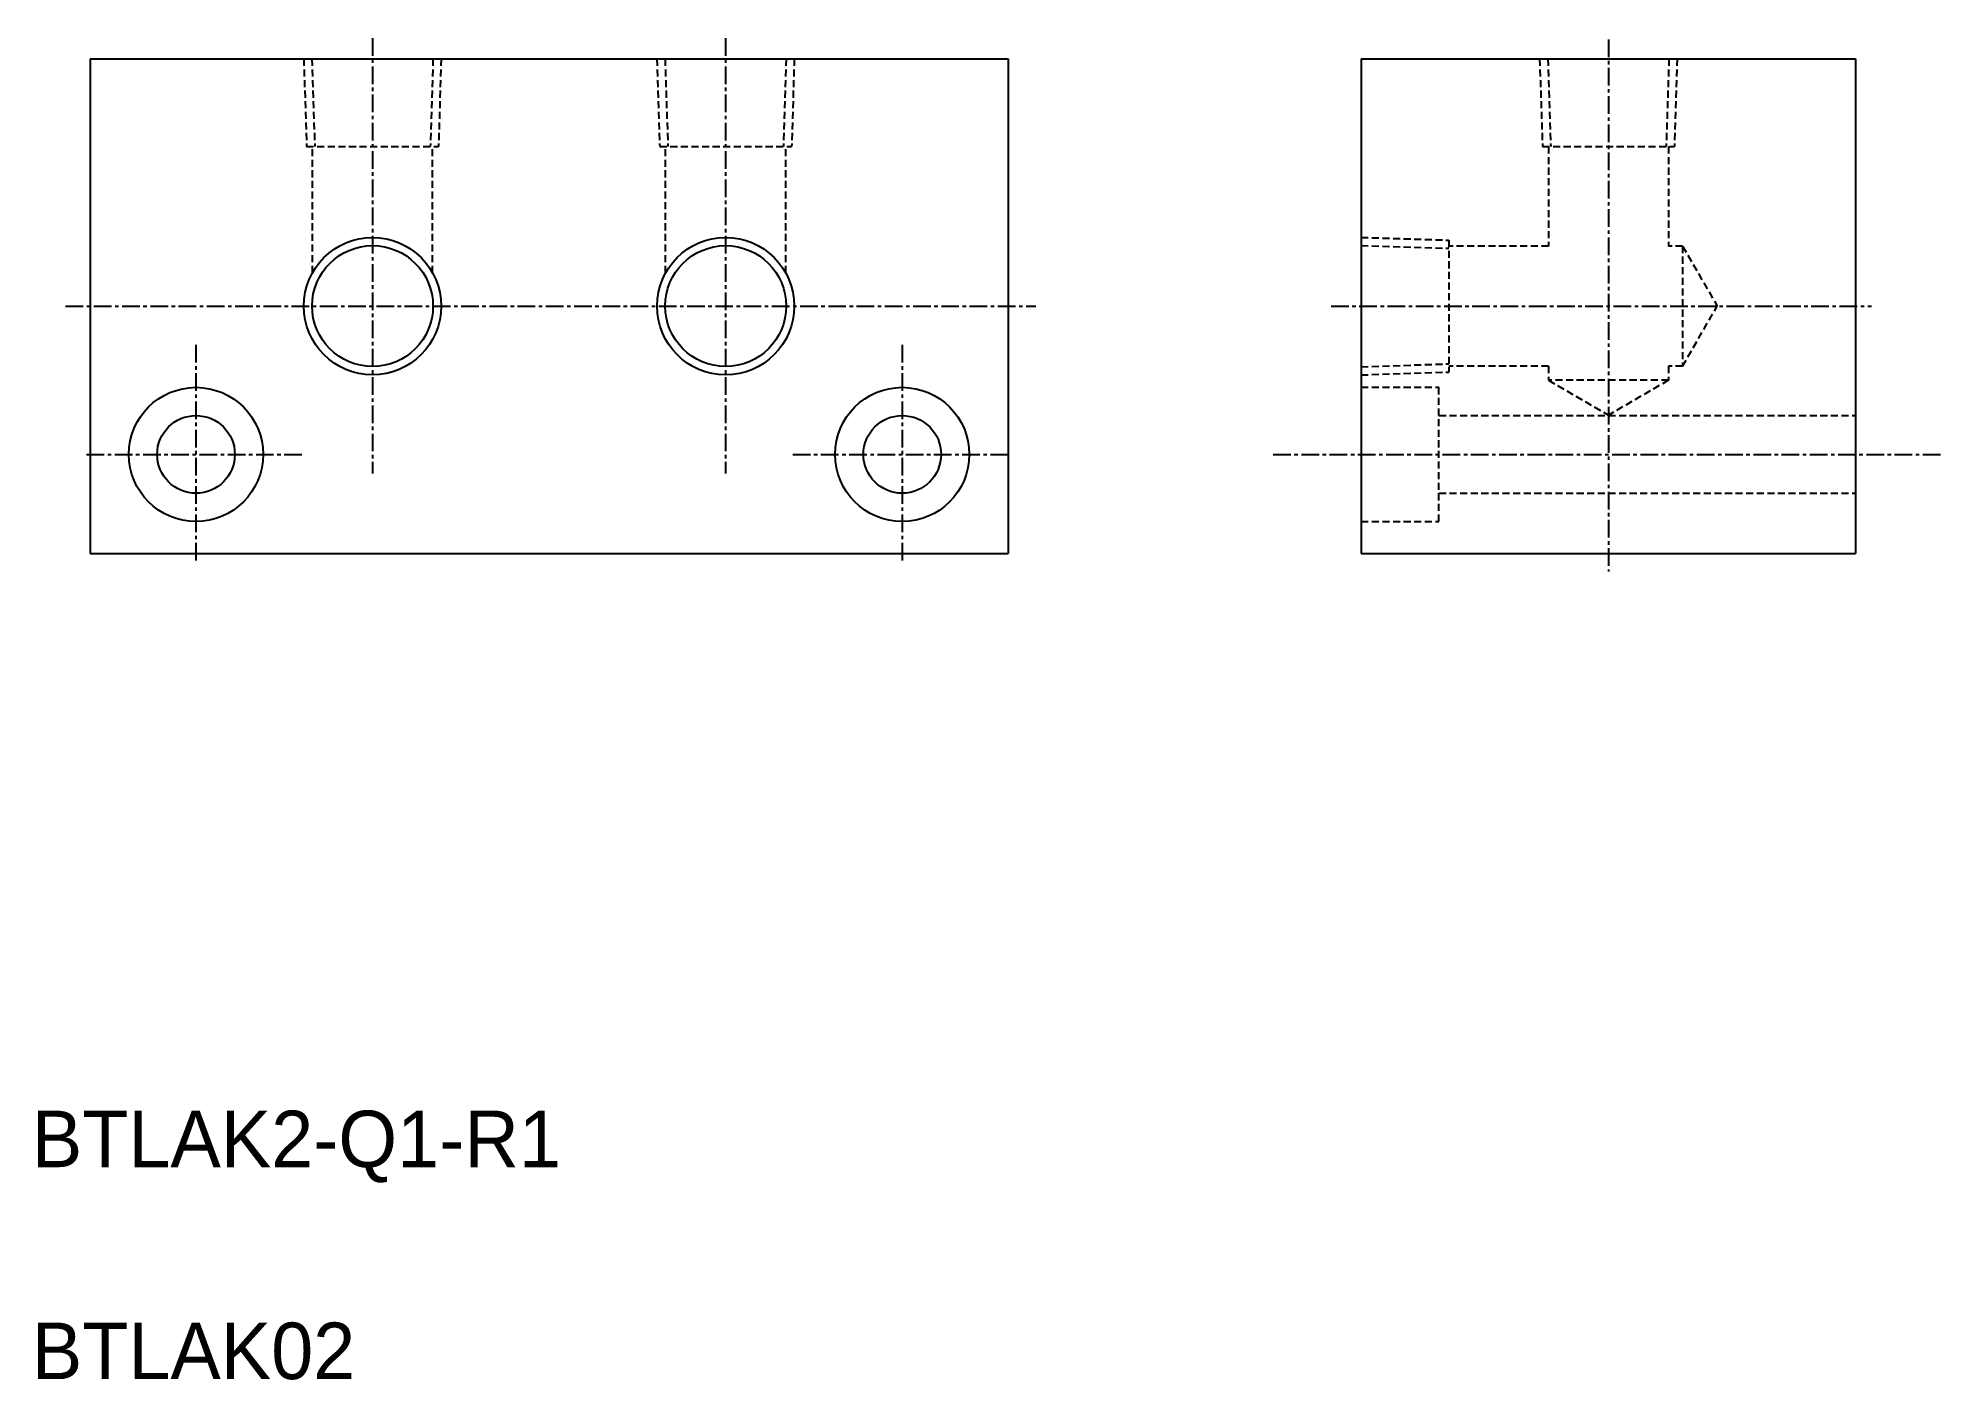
# Model space of a CAD drawing. Extents: x 725 to 860, y 266 to 361.
import ezdxf

# ---------------------------------------------------------------- set-up
doc = ezdxf.new("R2010")
doc.units = 0
doc.linetypes.add('CENTER', pattern=[2, 1.25, -0.25, 0.25, -0.25])
doc.linetypes.add('DASHED', pattern=[0.75, 0.5, -0.25])
doc.layers.get('0').update_dxf_attribs({"linetype": 'CONTINUOUS'})
doc.layers.add('CENTER', color=1, linetype='CENTER')

msp = doc.modelspace()

# ---------------------------------------------------------------- linework, layer by layer
for p, q in [((728.52, 359.59), (793.52, 359.59)), ((728.52, 359.59), (728.52, 324.59)), ((793.52, 359.59), (793.52, 324.59)), ((818.52, 359.59), (818.52, 324.59)), ((818.52, 359.59), (853.52, 359.59)), ((853.52, 359.59), (853.52, 324.59)), ((818.52, 348.34), (818.52, 348.34)), ((818.52, 342.09), (818.52, 342.09)), ((728.52, 324.59), (793.52, 324.59)), ((818.52, 324.59), (853.52, 324.59))]:
    msp.add_line(p, q)
at = {"color": 3, "linetype": 'DASHED'}
for p, q in [((743.65, 359.59), (743.85, 353.39)), ((744.23, 359.59), (744.43, 353.39)), ((752.8, 359.59), (752.61, 353.39)), ((753.38, 359.59), (753.19, 353.39)), ((768.65, 359.59), (768.85, 353.39)), ((769.23, 359.59), (769.43, 353.39)), ((777.8, 359.59), (777.61, 353.39)), ((778.38, 359.59), (778.19, 353.39)), ((831.15, 359.59), (831.35, 353.39)), ((831.73, 359.59), (831.93, 353.39)), ((840.3, 359.59), (840.11, 353.39)), ((840.88, 359.59), (840.69, 353.39)), ((743.85, 353.39), (753.19, 353.39)), ((744.27, 344.45), (744.27, 353.39)), ((752.77, 344.45), (752.77, 353.39)), ((768.85, 353.39), (778.19, 353.39)), ((769.27, 344.45), (769.27, 353.39)), ((777.77, 344.45), (777.77, 353.39)), ((831.35, 353.39), (840.69, 353.39)), ((831.77, 353.39), (831.77, 346.34)), ((840.27, 353.39), (840.27, 346.34)), ((818.52, 346.95), (824.72, 346.76)), ((824.72, 346.76), (824.72, 337.42)), ((818.52, 346.37), (824.72, 346.18)), ((831.77, 346.34), (824.72, 346.34)), ((841.27, 346.34), (840.27, 346.34)), ((841.27, 346.34), (843.72, 342.09)), ((841.27, 346.34), (841.27, 337.84)), ((841.27, 337.84), (843.72, 342.09)), ((818.52, 337.8), (824.72, 338)), ((818.52, 337.22), (824.72, 337.42)), ((831.77, 337.84), (824.72, 337.84)), ((831.77, 337.84), (831.77, 336.84)), ((841.27, 337.84), (840.27, 337.84)), ((840.27, 337.84), (840.27, 336.84)), ((818.52, 336.34), (824.02, 336.34)), ((824.02, 326.84), (824.02, 336.34)), ((840.27, 336.84), (831.77, 336.84)), ((831.77, 336.84), (836.02, 334.38)), ((840.27, 336.84), (836.02, 334.38)), ((824.02, 334.34), (853.52, 334.34)), ((824.02, 328.84), (853.52, 328.84)), ((818.52, 326.84), (824.02, 326.84))]:
    msp.add_line(p, q, dxfattribs=at)
at = {"color": 3}
for centre in [(748.52, 342.09), (773.52, 342.09)]:
    msp.add_circle(centre, 4.86, dxfattribs=at)
for centre, radius in [((748.52, 342.09), 4.28), ((773.52, 342.09), 4.28), ((736.02, 331.59), 4.75), ((786.02, 331.59), 4.75), ((736.02, 331.59), 2.75), ((786.02, 331.59), 2.75)]:
    msp.add_circle(centre, radius)
at = {"layer": 'CENTER', "color": 1, "linetype": 'CENTER'}
for p, q in [((748.52, 361.06), (748.52, 330.23)), ((773.52, 361.06), (773.52, 330.23)), ((836.02, 360.95), (836.02, 323.31)), ((726.79, 342.09), (795.49, 342.09)), ((816.38, 342.09), (854.64, 342.09)), ((736.02, 339.34), (736.02, 323.84)), ((786.02, 339.34), (786.02, 323.84)), ((728.27, 331.59), (743.77, 331.59)), ((778.27, 331.59), (793.77, 331.59)), ((812.28, 331.59), (859.63, 331.59))]:
    msp.add_line(p, q, dxfattribs=at)

# ---------------------------------------------------------------- texts
for s, p in [('BTLAK2-Q1-R1', (724.4, 281.14)), ('BTLAK02', (724.4, 266.14))]:
    msp.add_text(s, height=4).set_placement(p)

doc.saveas('drawing.dxf')
